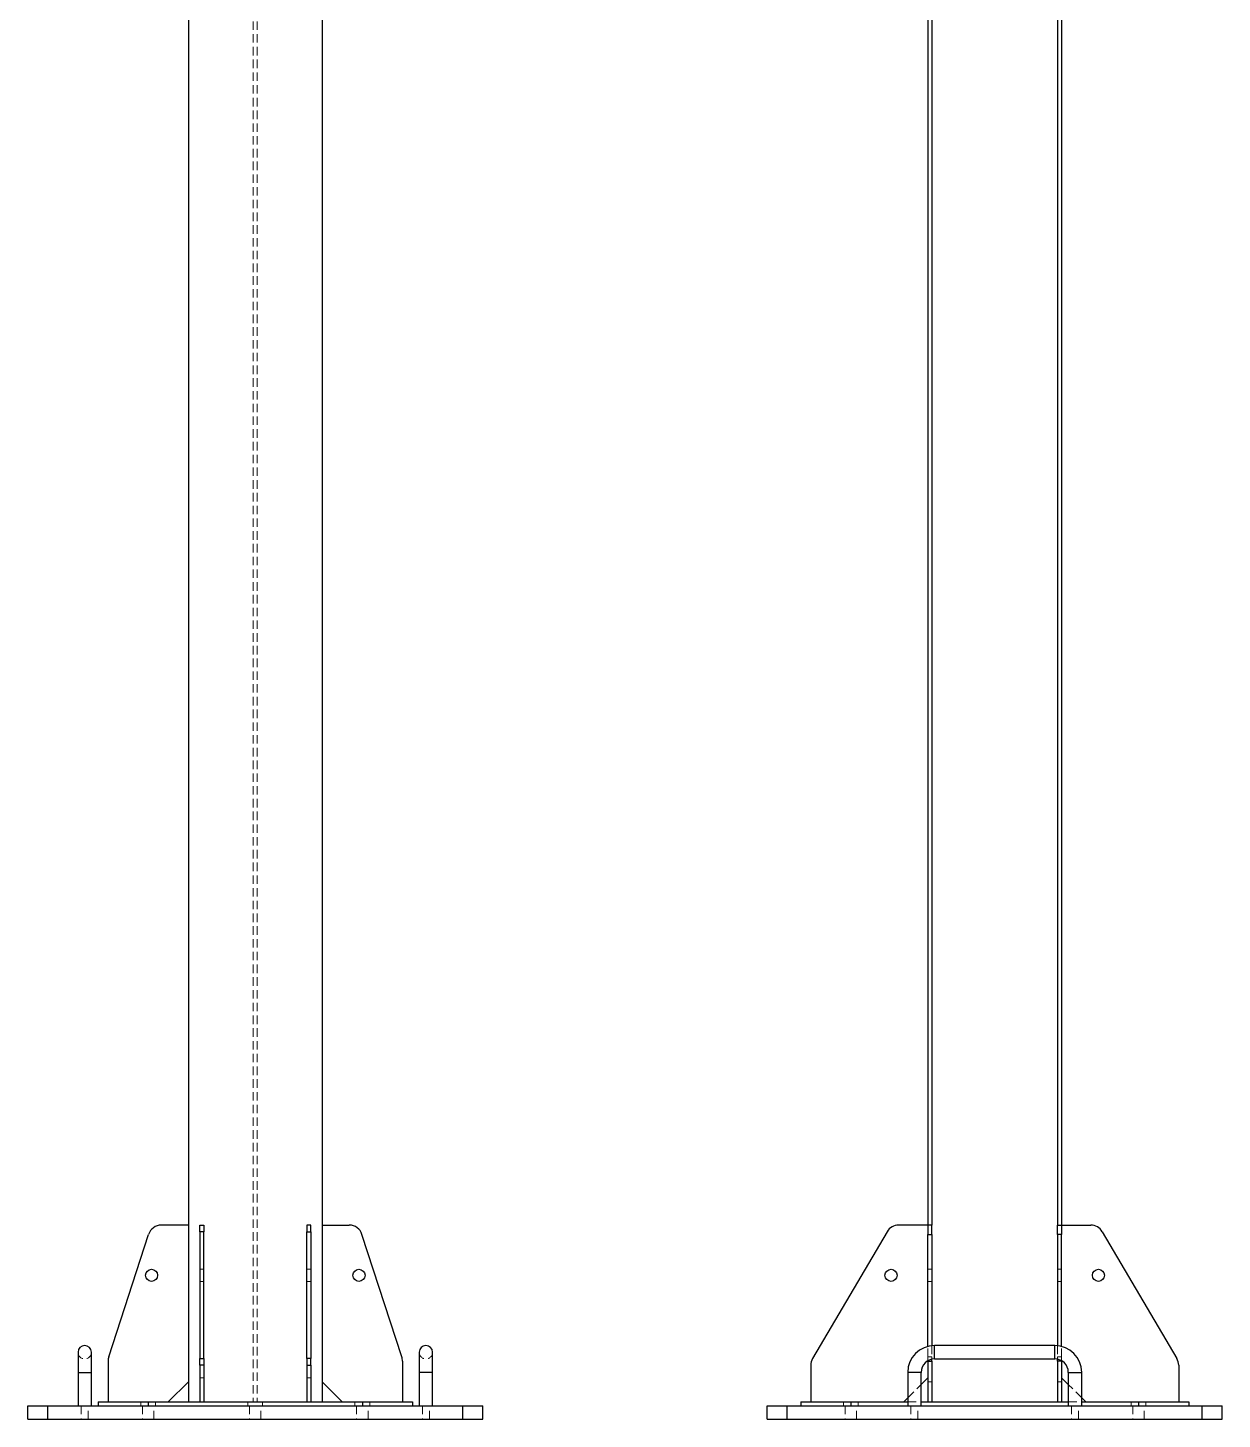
# Model space of a CAD drawing. Header units: millimetres. Extents: x 25083 to 52777, y 24772 to 45779.
# Drawn here: x 47695 to 48588, y 38373 to 39413 of the extents above; entities that cross this region are included whole.
import ezdxf

# ---------------------------------------------------------------- set-up
doc = ezdxf.new("R2010")
doc.units = ezdxf.units.MM
doc.linetypes.add('HIDDEN', pattern=[9.525, 6.35, -3.175])

msp = doc.modelspace()

# ---------------------------------------------------------------- linework, layer by layer
at = {"color": 7, "linetype": 'HIDDEN', "lineweight": 18}
for p, q in [((47863.798, 40703.711), (47863.798, 38386.238)), ((47866.798, 40703.711), (47866.798, 38386.238)), ((47826.798, 38513.308), (47823.798, 38513.308)), ((47903.798, 38513.308), (47906.798, 38513.308)), ((48367.913, 38511.329), (48370.913, 38511.329)), ((48467.913, 38511.329), (48464.913, 38511.329)), ((47826.798, 38485.238), (47823.798, 38485.238)), ((47906.798, 38485.238), (47903.798, 38485.238)), ((48370.913, 38485.238), (48367.913, 38485.238)), ((48467.913, 38485.238), (48464.913, 38485.238)), ((47823.798, 38476.238), (47826.798, 38476.238)), ((47903.798, 38476.238), (47906.798, 38476.238)), ((48367.913, 38476.238), (48370.913, 38476.238)), ((48464.913, 38476.238), (48467.913, 38476.238)), ((48367.913, 38419.745), (48367.913, 38427.603)), ((48370.913, 38428.138), (48370.913, 38419.745)), ((48372.913, 38428.238), (48372.913, 38418.238)), ((48372.913, 38418.25), (48372.913, 38428.226)), ((48462.913, 38428.238), (48462.913, 38418.238)), ((48462.913, 38418.25), (48462.913, 38428.226)), ((48464.913, 38428.138), (48464.913, 38419.745)), ((48467.913, 38419.745), (48467.913, 38427.603)), ((47823.798, 38418.585), (47826.798, 38418.585)), ((47826.798, 38413.515), (47823.798, 38413.515)), ((47906.798, 38418.585), (47903.798, 38418.585)), ((47903.798, 38413.515), (47906.798, 38413.515)), ((48370.913, 38419.745), (48367.913, 38419.745)), ((48367.913, 38419.745), (48367.913, 38416.898)), ((48367.913, 38416.654), (48370.913, 38416.654)), ((48370.913, 38418.036), (48370.913, 38419.745)), ((48464.913, 38419.745), (48467.913, 38419.745)), ((48464.913, 38418.036), (48464.913, 38419.745)), ((48467.913, 38416.654), (48464.913, 38416.654)), ((48467.913, 38419.745), (48467.913, 38416.898)), ((47732.798, 38408.238), (47742.751, 38408.238)), ((47742.798, 38408.238), (47732.798, 38408.238)), ((47823.798, 38404.238), (47826.798, 38404.238)), ((47906.798, 38404.238), (47903.798, 38404.238)), ((47987.798, 38408.238), (47997.798, 38408.238)), ((47997.798, 38408.238), (47987.844, 38408.238)), ((48352.913, 38408.238), (48362.913, 38408.238)), ((48362.901, 38408.238), (48352.924, 38408.238)), ((48370.913, 38401.238), (48367.913, 38401.238)), ((48464.913, 38401.238), (48467.913, 38401.238)), ((48482.913, 38408.238), (48472.913, 38408.238)), ((48472.924, 38408.238), (48482.901, 38408.238)), ((48352.913, 38389.238), (48362.913, 38399.238)), ((48482.913, 38389.238), (48472.913, 38399.238)), ((47710.298, 38373.238), (47710.298, 38383.238)), ((47735.198, 38383.238), (47735.198, 38373.238)), ((47740.398, 38373.238), (47740.398, 38383.238)), ((47779.798, 38386.238), (47779.798, 38383.238)), ((47781.048, 38383.238), (47781.048, 38373.238)), ((47785.298, 38386.238), (47785.298, 38383.238)), ((47789.548, 38373.238), (47789.548, 38383.238)), ((47790.798, 38383.238), (47790.798, 38386.238)), ((47859.798, 38386.238), (47859.798, 38383.238)), ((47861.048, 38383.238), (47861.048, 38373.238)), ((47869.548, 38373.238), (47869.548, 38383.238)), ((47870.798, 38383.238), (47870.798, 38386.238)), ((47939.798, 38386.238), (47939.798, 38383.238)), ((47941.048, 38383.238), (47941.048, 38373.238)), ((47945.298, 38386.238), (47945.298, 38383.238)), ((47949.548, 38373.238), (47949.548, 38383.238)), ((47950.798, 38383.238), (47950.798, 38386.238)), ((47990.198, 38383.238), (47990.198, 38373.238)), ((47995.398, 38373.238), (47995.398, 38383.238)), ((48020.298, 38373.238), (48020.298, 38383.238)), ((48262.913, 38373.238), (48262.913, 38383.238)), ((48304.913, 38386.238), (48304.913, 38383.238)), ((48306.163, 38383.238), (48306.163, 38373.238)), ((48310.413, 38386.238), (48310.413, 38383.238)), ((48314.663, 38373.238), (48314.663, 38383.238)), ((48315.913, 38383.238), (48315.913, 38386.238)), ((48352.913, 38386.238), (48362.913, 38386.238)), ((48355.313, 38383.238), (48355.313, 38373.238)), ((48360.513, 38373.238), (48360.513, 38383.238)), ((48472.913, 38386.238), (48482.913, 38386.238)), ((48475.313, 38383.238), (48475.313, 38373.238)), ((48480.513, 38373.238), (48480.513, 38383.238)), ((48519.913, 38386.238), (48519.913, 38383.238)), ((48521.163, 38383.238), (48521.163, 38373.238)), ((48525.413, 38386.238), (48525.413, 38383.238)), ((48529.663, 38373.238), (48529.663, 38383.238)), ((48530.913, 38383.238), (48530.913, 38386.238)), ((48572.913, 38373.238), (48572.913, 38383.238))]:
    msp.add_line(p, q, dxfattribs=at)
at = {"color": 7, "linetype": 'Continuous', "lineweight": 25}
for p, q in [((48367.913, 40703.711), (48367.913, 38518.238)), ((48370.913, 40703.711), (48370.913, 38518.238)), ((48464.913, 40703.711), (48464.913, 38518.238)), ((48467.913, 40703.711), (48467.913, 38518.238)), ((47815.298, 39857.56), (47815.298, 38386.238)), ((47915.298, 39857.56), (47915.298, 38386.238)), ((47815.298, 38518.238), (47795.063, 38518.238)), ((47815.298, 38518.238), (47815.298, 38401.238)), ((47823.798, 38518.238), (47826.798, 38518.238)), ((47823.798, 38513.308), (47823.798, 38518.238)), ((47826.798, 38518.238), (47826.798, 38513.308)), ((47906.798, 38518.238), (47903.798, 38518.238)), ((47903.798, 38518.238), (47903.798, 38513.308)), ((47906.798, 38513.308), (47906.798, 38518.238)), ((47915.298, 38518.238), (47915.298, 38401.238)), ((47915.298, 38518.238), (47935.533, 38518.238)), ((48367.913, 38518.238), (48346.132, 38518.238)), ((48370.913, 38518.238), (48367.913, 38518.238)), ((48367.913, 38518.238), (48367.913, 38511.329)), ((48370.913, 38511.329), (48370.913, 38518.238)), ((48464.913, 38518.238), (48467.913, 38518.238)), ((48464.913, 38511.329), (48464.913, 38518.238)), ((48467.913, 38518.238), (48489.693, 38518.238)), ((48467.913, 38518.238), (48467.913, 38511.329)), ((47755.787, 38419.745), (47785.552, 38511.329)), ((47826.798, 38513.308), (47823.798, 38513.308)), ((47823.798, 38513.308), (47823.798, 38418.585)), ((47826.798, 38418.585), (47826.798, 38513.308)), ((47903.798, 38513.308), (47906.798, 38513.308)), ((47903.798, 38418.585), (47903.798, 38513.308)), ((47906.798, 38513.308), (47906.798, 38418.585)), ((47974.808, 38419.745), (47945.043, 38511.329)), ((48337.513, 38513.308), (48281.793, 38418.585)), ((48367.913, 38511.329), (48370.913, 38511.329)), ((48367.913, 38427.603), (48367.913, 38511.329)), ((48370.913, 38511.329), (48370.913, 38428.138)), ((48467.913, 38511.329), (48464.913, 38511.329)), ((48464.913, 38511.329), (48464.913, 38428.138)), ((48467.913, 38427.603), (48467.913, 38511.329)), ((48498.313, 38513.308), (48554.032, 38418.585)), ((47732.798, 38423.238), (47732.798, 38408.238)), ((47742.798, 38408.238), (47742.798, 38423.238)), ((47987.798, 38423.238), (47987.798, 38408.238)), ((47997.798, 38408.238), (47997.798, 38423.238)), ((48462.913, 38428.238), (48372.913, 38428.238)), ((47755.298, 38416.654), (47755.298, 38386.238)), ((47823.798, 38418.585), (47826.798, 38418.585)), ((47823.798, 38413.515), (47823.798, 38418.585)), ((47823.798, 38413.515), (47823.798, 38386.238)), ((47826.798, 38413.515), (47823.798, 38413.515)), ((47826.798, 38418.585), (47826.798, 38413.515)), ((47826.798, 38413.515), (47826.798, 38386.238)), ((47903.798, 38418.585), (47903.798, 38413.515)), ((47906.798, 38418.585), (47903.798, 38418.585)), ((47903.798, 38413.515), (47906.798, 38413.515)), ((47903.798, 38413.515), (47903.798, 38386.238)), ((47906.798, 38413.515), (47906.798, 38418.585)), ((47906.798, 38413.515), (47906.798, 38386.238)), ((47975.298, 38416.654), (47975.298, 38386.238)), ((48280.413, 38413.515), (48280.413, 38386.238)), ((48367.913, 38416.898), (48367.913, 38416.654)), ((48367.913, 38416.654), (48370.913, 38416.654)), ((48367.913, 38416.654), (48367.913, 38386.238)), ((48370.913, 38416.654), (48370.913, 38418.036)), ((48370.913, 38416.654), (48370.913, 38386.238)), ((48372.913, 38418.238), (48462.913, 38418.238)), ((48464.913, 38416.654), (48464.913, 38418.036)), ((48464.913, 38416.654), (48464.913, 38386.238)), ((48467.913, 38416.654), (48464.913, 38416.654)), ((48467.913, 38416.898), (48467.913, 38416.654)), ((48467.913, 38416.654), (48467.913, 38386.238)), ((48555.413, 38413.515), (48555.413, 38386.238)), ((47732.798, 38408.238), (47732.798, 38383.238)), ((47742.798, 38383.238), (47742.798, 38408.238)), ((47815.298, 38401.238), (47800.298, 38386.238)), ((47915.298, 38401.238), (47930.298, 38386.238)), ((47987.798, 38408.238), (47987.798, 38383.238)), ((47997.798, 38383.238), (47997.798, 38408.238)), ((48352.913, 38408.238), (48352.913, 38383.238)), ((48362.913, 38383.238), (48362.913, 38408.238)), ((48362.913, 38399.238), (48367.913, 38404.238)), ((48472.913, 38399.238), (48467.913, 38404.238)), ((48472.913, 38408.238), (48472.913, 38383.238)), ((48482.913, 38383.238), (48482.913, 38408.238)), ((48349.913, 38386.238), (48352.913, 38389.238)), ((48485.913, 38386.238), (48482.913, 38389.238)), ((47695.298, 38373.238), (47695.298, 38383.238)), ((47695.298, 38383.238), (47710.298, 38383.238)), ((47710.298, 38373.238), (47710.298, 38383.238)), ((47710.298, 38383.238), (48020.298, 38383.238)), ((47747.798, 38386.238), (47747.798, 38383.238)), ((47747.798, 38386.238), (47785.298, 38386.238)), ((47785.298, 38386.238), (47785.298, 38383.238)), ((47785.298, 38386.238), (47945.298, 38386.238)), ((47945.298, 38386.238), (47945.298, 38383.238)), ((47945.298, 38386.238), (47982.798, 38386.238)), ((47982.798, 38386.238), (47982.798, 38383.238)), ((48020.298, 38373.238), (48020.298, 38383.238)), ((48020.298, 38383.238), (48035.298, 38383.238)), ((48035.298, 38373.238), (48035.298, 38383.238)), ((48247.913, 38373.238), (48247.913, 38383.238)), ((48247.913, 38383.238), (48262.913, 38383.238)), ((48262.913, 38373.238), (48262.913, 38383.238)), ((48262.913, 38383.238), (48572.913, 38383.238)), ((48272.913, 38386.238), (48272.913, 38383.238)), ((48272.913, 38386.238), (48310.413, 38386.238)), ((48310.413, 38386.238), (48310.413, 38383.238)), ((48310.413, 38386.238), (48352.913, 38386.238)), ((48362.913, 38386.238), (48472.913, 38386.238)), ((48482.913, 38386.238), (48525.413, 38386.238)), ((48525.413, 38386.238), (48525.413, 38383.238)), ((48525.413, 38386.238), (48562.913, 38386.238)), ((48562.913, 38386.238), (48562.913, 38383.238)), ((48572.913, 38373.238), (48572.913, 38383.238)), ((48572.913, 38383.238), (48587.913, 38383.238)), ((48587.913, 38373.238), (48587.913, 38383.238)), ((47695.298, 38373.238), (47710.298, 38373.238)), ((47710.298, 38373.238), (48020.298, 38373.238)), ((48020.298, 38373.238), (48035.298, 38373.238)), ((48247.913, 38373.238), (48262.913, 38373.238)), ((48262.913, 38373.238), (48572.913, 38373.238)), ((48572.913, 38373.238), (48587.913, 38373.238))]:
    msp.add_line(p, q, dxfattribs=at)
at = {"color": 8, "linetype": 'Continuous', "lineweight": 25}
for p, q in [((48372.913, 38423.238), (48372.913, 38428.238)), ((48372.913, 38418.238), (48372.913, 38423.238)), ((48462.913, 38423.238), (48462.913, 38428.238)), ((48462.913, 38418.238), (48462.913, 38423.238)), ((47732.798, 38408.238), (47742.798, 38408.238)), ((47997.798, 38408.238), (47987.798, 38408.238)), ((48357.913, 38408.238), (48352.913, 38408.238)), ((48362.913, 38408.238), (48357.913, 38408.238)), ((48472.913, 38408.238), (48477.913, 38408.238)), ((48477.913, 38408.238), (48482.913, 38408.238))]:
    msp.add_line(p, q, dxfattribs=at)
at = {"color": 7, "linetype": 'Continuous', "lineweight": 25}
for centre in [(47787.798, 38480.738), (47942.798, 38480.738), (48340.413, 38480.738), (48495.413, 38480.738)]:
    msp.add_circle(centre, 4.5, dxfattribs=at)
for centre, radius, start, end in [((47795.063, 38508.238), 10, 90, 161.995838), ((47935.533, 38508.238), 10, 18.004162, 90), ((48346.132, 38508.238), 10, 90, 149.534455), ((48489.693, 38508.238), 10, 30.465545, 90), ((47737.798, 38423.238), 5, 0, 180), ((47992.798, 38423.238), 5, 0, 180), ((48372.913, 38408.238), 20, 90, 180), ((48462.913, 38408.238), 20, 0, 90), ((47765.298, 38416.654), 10, 161.995838, 180), ((47965.298, 38416.654), 10, 0, 18.004162), ((48290.413, 38413.515), 10, 149.534455, 180), ((48372.913, 38408.238), 10, 90, 180), ((48462.913, 38408.238), 10, 0, 90), ((48545.413, 38413.515), 10, 0, 30.465545)]:
    msp.add_arc(centre, radius, start, end, dxfattribs=at)
at = {"color": 7, "linetype": 'HIDDEN', "lineweight": 18}
for centre in [(47737.798, 38423.238), (47992.798, 38423.238)]:
    msp.add_arc(centre, 5, 180, 0, dxfattribs=at)

doc.saveas('drawing.dxf')
